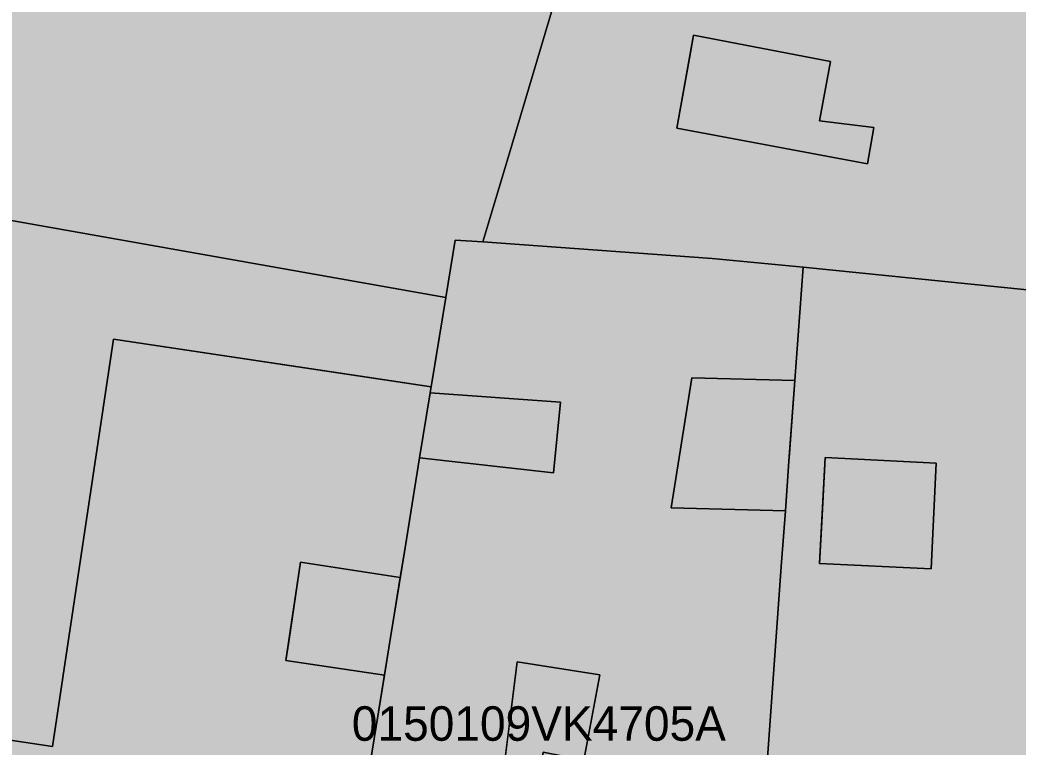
# Model space of a CAD drawing. Header units: metres. Extents: x -6 to 1255, y -2 to 532.
# Drawn here: x 334.73 to 363.69, y 332.88 to 353.97 of the extents above; entities that cross this region are included whole.
import ezdxf

# ---------------------------------------------------------------- set-up
doc = ezdxf.new("R2010")
doc.units = ezdxf.units.M
doc.header["$MEASUREMENT"] = 0
for name, color, linetype, lineweight, true_color in [('TPX_BUILDINGS', 7, 'CONTINUOUS', 0, 0x000000), ('TPX_BUILDINGS_HATCH', 7, 'CONTINUOUS', 0, 0xf0f0f0), ('TPX_BUILDINGS_SHADOWS_HATCH', 7, 'CONTINUOUS', 0, 0x000000), ('TPX_BUILDINGS_SHADOWS_OUTLINES', 7, 'CONTINUOUS', 0, 0x000000), ('TPX_CADASTRES', 7, 'CONTINUOUS', 0, 0x646464), ('TPX_CADASTRES_TEXT', 7, 'CONTINUOUS', 0, 0x000000)]:
    doc.layers.add(name, color=color, linetype=linetype, lineweight=lineweight, true_color=true_color)

msp = doc.modelspace()

# ---------------------------------------------------------------- hatches: boundary and pattern name
at = {"layer": 'TPX_BUILDINGS_HATCH'}
h = msp.add_hatch(color=256, dxfattribs=at)
h.paths.add_polyline_path([(329.253, 357.652), (327.803, 349.332), (347.083, 345.922), (347.353, 347.582), (348.163, 347.532), (348.893, 349.982), (352.603, 362.432), (353.483, 365.392), (342.493, 367.272), (339.674, 367.752), (331.274, 369.182), (330.744, 366.172), (329.253, 357.652)])
h.paths.add_polyline_path([(334.87, 356.615), (335.41, 359.805), (337.08, 359.515), (339.32, 359.125), (338.71, 355.975), (334.87, 356.615)], flags=16)
h.paths.add_polyline_path([(341.74, 355.385), (342.42, 358.675), (346.56, 357.945), (345.95, 354.655), (341.74, 355.385)], flags=16)
h = msp.add_hatch(color=256, dxfattribs=at)
h.paths.add_polyline_path([(348.893, 349.982), (348.163, 347.532), (354.813, 347.052), (357.453, 346.802), (363.963, 346.142), (365.713, 354.842), (367.023, 354.612), (367.863, 359.662), (368.333, 362.532), (368.513, 363.352), (353.553, 366.112), (353.483, 365.392), (352.603, 362.432), (348.893, 349.982)])
h.paths.add_polyline_path([(353.793, 350.832), (354.273, 353.522), (358.253, 352.762), (357.933, 351.042), (359.513, 350.852), (359.323, 349.792), (353.793, 350.832)], flags=16)
h = msp.add_hatch(color=256, dxfattribs=at)
h.paths.add_polyline_path([(342.773, 320.702), (342.293, 318.632), (347.553, 318.511), (349.863, 318.461), (350.213, 320.481), (350.633, 322.921), (351.083, 325.511), (355.903, 325.261), (356.833, 338.241), (356.943, 339.731), (353.623, 339.821), (354.223, 343.592), (357.213, 343.511), (357.453, 346.801), (354.813, 347.052), (348.163, 347.532), (347.353, 347.582), (347.083, 345.922), (346.813, 344.262), (346.662, 343.332), (346.633, 343.152), (350.413, 342.882), (350.213, 340.832), (346.323, 341.272), (345.923, 338.782), (345.903, 338.662), (345.764, 337.802), (345.483, 336.062), (345.305, 334.961), (344.833, 332.042), (344.749, 331.531), (343.776, 325.638), (343.664, 324.962), (343.413, 323.442), (342.773, 320.702)])
h.paths.add_polyline_path([(348.683, 331.542), (349.153, 335.352), (351.553, 334.971), (351.093, 332.501), (349.913, 332.731), (349.763, 331.381), (348.683, 331.542)], flags=16)
h = msp.add_hatch(color=256, dxfattribs=at)
h.paths.add_polyline_path([(355.713, 322.611), (355.393, 318.171), (375.423, 317.121), (379.163, 324.711), (378.543, 324.781), (375.523, 325.131), (374.183, 325.291), (372.373, 325.501), (373.533, 332.421), (373.173, 332.571), (374.683, 337.151), (375.103, 339.461), (375.333, 340.131), (376.803, 344.651), (367.453, 345.731), (367.313, 343.261), (364.923, 343.381), (365.073, 346.011), (363.963, 346.141), (357.453, 346.801), (357.213, 343.511), (357.059, 341.392), (357.043, 341.171), (356.943, 339.731), (356.833, 338.241), (355.903, 325.261), (355.733, 322.941), (355.713, 322.611)])
h.paths.add_polyline_path([(357.933, 338.201), (358.093, 341.281), (361.313, 341.111), (361.173, 338.051), (357.933, 338.201)], flags=16)
h.paths.add_polyline_path([(361.193, 327.521), (361.463, 332.591), (364.863, 332.421), (366.693, 332.331), (368.003, 332.271), (367.643, 327.181), (361.193, 327.521)], flags=16)
h.paths.add_polyline_path([(370.683, 337.441), (370.843, 340.441), (374.173, 340.271), (373.483, 337.301), (370.683, 337.441)], flags=16)
msp.add_hatch(color=256, dxfattribs=at).paths.add_polyline_path([(299.519, 326.753), (298.803, 322.052), (333.303, 319.132), (333.603, 319.115), (333.723, 319.108), (342.293, 318.632), (342.773, 320.702), (343.413, 323.442), (343.664, 324.962), (343.776, 325.638), (344.749, 331.531), (344.833, 332.042), (345.305, 334.961), (342.443, 335.392), (342.873, 338.242), (345.764, 337.802), (345.903, 338.662), (345.923, 338.782), (346.323, 341.272), (346.633, 343.152), (346.662, 343.332), (344.993, 343.582), (337.443, 344.712), (335.673, 332.892), (315.373, 335.942), (315.443, 336.422), (301.313, 338.542), (300.19, 331.162), (299.519, 326.753)])
at = {"layer": 'TPX_BUILDINGS_SHADOWS_HATCH'}
for points in [[(354.184, 353.023), (353.793, 350.832), (359.323, 349.792), (359.513, 350.852), (357.933, 351.042), (358.253, 352.762), (354.273, 353.522), (354.184, 353.023)], [(301.714, 341.177), (301.313, 338.542), (315.443, 336.422), (315.373, 335.942), (335.673, 332.892), (337.443, 344.712), (346.662, 343.332), (347.083, 345.922), (327.803, 349.332), (306.32, 353.135), (304.439, 340.788), (301.714, 341.177)], [(354.223, 343.592), (353.623, 339.822), (356.943, 339.731), (357.043, 341.171), (357.213, 343.511), (354.223, 343.592)], [(346.633, 343.152), (346.323, 341.272), (350.213, 340.832), (350.413, 342.882), (346.633, 343.152)], [(357.996, 339.404), (357.933, 338.201), (361.173, 338.051), (361.313, 341.111), (358.093, 341.281), (357.996, 339.404)], [(342.526, 335.938), (342.443, 335.392), (345.305, 334.961), (345.764, 337.802), (342.873, 338.242), (342.526, 335.938)], [(348.763, 332.189), (348.683, 331.542), (349.763, 331.381), (349.913, 332.731), (351.093, 332.501), (351.553, 334.971), (349.153, 335.352), (348.763, 332.189)]]:
    msp.add_hatch(color=256, dxfattribs=at).paths.add_polyline_path(points)

# ---------------------------------------------------------------- linework, layer by layer
at = {"layer": 'TPX_BUILDINGS', "elevation": 0.042}
for points in [[(329.253, 357.652), (327.803, 349.332), (347.083, 345.922), (347.353, 347.582), (348.163, 347.532), (348.893, 349.982), (352.603, 362.432), (353.483, 365.392), (342.493, 367.272), (339.674, 367.752), (331.274, 369.182), (330.744, 366.172)], [(348.893, 349.982), (348.163, 347.532), (354.813, 347.052), (357.453, 346.802), (363.963, 346.142), (365.713, 354.842), (367.023, 354.612), (367.863, 359.662), (368.333, 362.532), (368.513, 363.352), (353.553, 366.112), (353.483, 365.392), (352.603, 362.432)], [(353.793, 350.832), (354.273, 353.522), (358.253, 352.762), (357.933, 351.042), (359.513, 350.852), (359.323, 349.792)], [(357.933, 338.201), (358.093, 341.281), (361.313, 341.111), (361.173, 338.051)], [(348.683, 331.542), (349.153, 335.352), (351.553, 334.971), (351.093, 332.501), (349.913, 332.731), (349.763, 331.381)]]:
    msp.add_lwpolyline(points, close=True, dxfattribs=at)
for points in [[(355.903, 325.261), (356.833, 338.241), (356.943, 339.731), (353.623, 339.821), (354.223, 343.592), (357.213, 343.511), (357.453, 346.801), (354.813, 347.052), (348.163, 347.532), (347.353, 347.582), (347.083, 345.922), (346.813, 344.262), (346.662, 343.332), (346.633, 343.152), (350.413, 342.882), (350.213, 340.832), (346.323, 341.272), (345.923, 338.782), (345.903, 338.662), (345.764, 337.802), (345.483, 336.062), (345.305, 334.961), (344.833, 332.042)], [(373.173, 332.571), (374.683, 337.151), (375.103, 339.461), (375.333, 340.131), (376.803, 344.651), (367.453, 345.731), (367.313, 343.261), (364.923, 343.381), (365.073, 346.011), (363.963, 346.141), (357.453, 346.801), (357.213, 343.511), (357.059, 341.392), (357.043, 341.171), (356.943, 339.731), (356.833, 338.241), (355.903, 325.261)], [(344.833, 332.042), (345.305, 334.961), (342.443, 335.392), (342.873, 338.242), (345.764, 337.802), (345.903, 338.662), (345.923, 338.782), (346.323, 341.272), (346.633, 343.152), (346.662, 343.332), (344.993, 343.582), (337.443, 344.712), (335.673, 332.892), (315.373, 335.942), (315.443, 336.422), (301.313, 338.542), (300.19, 331.162)]]:
    msp.add_lwpolyline(points, dxfattribs=at)
at = {"layer": 'TPX_BUILDINGS_SHADOWS_OUTLINES', "elevation": 0.039}
for points in [[(354.184, 353.023), (353.793, 350.832), (359.323, 349.792), (359.513, 350.852), (357.933, 351.042), (358.253, 352.762), (354.273, 353.522)], [(301.714, 341.177), (301.313, 338.542), (315.443, 336.422), (315.373, 335.942), (335.673, 332.892), (337.443, 344.712), (346.662, 343.332), (347.083, 345.922), (327.803, 349.332), (306.32, 353.135), (304.439, 340.788)], [(354.223, 343.592), (353.623, 339.822), (356.943, 339.731), (357.043, 341.171), (357.213, 343.511)], [(346.633, 343.152), (346.323, 341.272), (350.213, 340.832), (350.413, 342.882)], [(357.996, 339.404), (357.933, 338.201), (361.173, 338.051), (361.313, 341.111), (358.093, 341.281)], [(342.526, 335.938), (342.443, 335.392), (345.305, 334.961), (345.764, 337.802), (342.873, 338.242)], [(348.763, 332.189), (348.683, 331.542), (349.763, 331.381), (349.913, 332.731), (351.093, 332.501), (351.553, 334.971), (349.153, 335.352)]]:
    msp.add_lwpolyline(points, close=True, dxfattribs=at)
at = {"layer": 'TPX_CADASTRES', "elevation": 0.024}
for points in [[(329.253, 357.652), (327.803, 349.332), (347.083, 345.922), (347.353, 347.582), (348.163, 347.532), (348.893, 349.982), (352.603, 362.432), (353.483, 365.392), (342.493, 367.272), (339.674, 367.752), (331.274, 369.182), (330.744, 366.172)], [(348.893, 349.982), (348.163, 347.532), (354.813, 347.052), (357.453, 346.802), (363.963, 346.142), (365.713, 354.842), (367.023, 354.612), (367.863, 359.662), (368.333, 362.532), (368.513, 363.352), (353.553, 366.112), (353.483, 365.392), (352.603, 362.432)], [(301.313, 338.543), (298.803, 322.053), (333.303, 319.132), (342.293, 318.632), (342.773, 320.702), (343.413, 323.442), (344.833, 332.042), (345.483, 336.062), (345.903, 338.662), (346.323, 341.272), (346.633, 343.152), (346.813, 344.262), (347.083, 345.922), (327.803, 349.332), (305.604, 353.263), (303.604, 353.603), (303.054, 349.963)], [(342.773, 320.702), (342.293, 318.632), (347.553, 318.512), (349.863, 318.462), (350.213, 320.482), (350.633, 322.922), (351.083, 325.512), (355.903, 325.262), (356.833, 338.242), (356.943, 339.732), (357.043, 341.172), (357.213, 343.512), (357.453, 346.802), (354.813, 347.052), (348.163, 347.532), (347.353, 347.582), (347.083, 345.922), (346.813, 344.262), (346.633, 343.152), (346.323, 341.272), (345.903, 338.662), (345.483, 336.062), (344.833, 332.042), (343.413, 323.442)], [(355.713, 322.612), (355.393, 318.172), (375.423, 317.122), (379.163, 324.712), (378.543, 324.782), (375.523, 325.132), (374.183, 325.292), (372.373, 325.502), (373.533, 332.422), (373.173, 332.572), (374.683, 337.152), (375.103, 339.462), (375.333, 340.132), (376.803, 344.652), (367.453, 345.732), (365.073, 346.012), (363.963, 346.142), (357.453, 346.802), (357.213, 343.512), (357.043, 341.172), (356.943, 339.732), (356.833, 338.242), (355.903, 325.262), (355.733, 322.942)]]:
    msp.add_lwpolyline(points, close=True, dxfattribs=at)

# ---------------------------------------------------------------- texts
at = {"layer": 'TPX_CADASTRES_TEXT'}
msp.add_text('0150109VK4705A', height=1, dxfattribs=at).set_placement((344.359, 333.063, 0.024))

doc.saveas('drawing.dxf')
